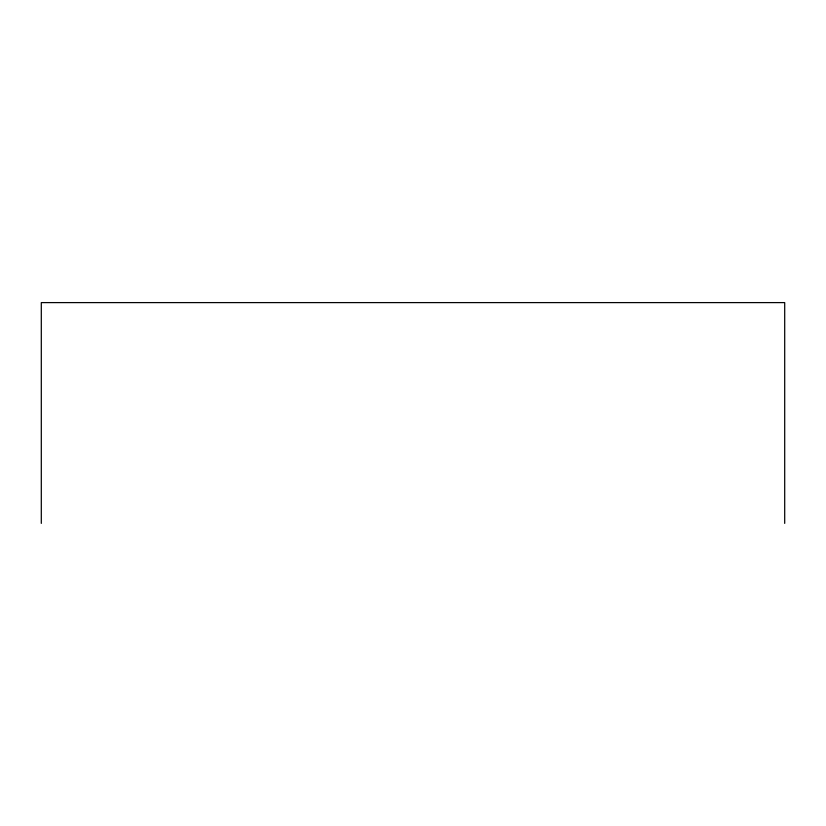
<?xml version="1.0" encoding="UTF-8"?>
<svg xmlns="http://www.w3.org/2000/svg" width="826" height="826" viewBox="0 0 826 826"><rect width="100%" height="100%" fill="white"/><g stroke="black" fill="none" stroke-linecap="round" stroke-linejoin="round"><path stroke-width="1.24" d="M784.7 523.395L784.7 302.605L41.3 302.605L41.3 523.395"/></g></svg>
